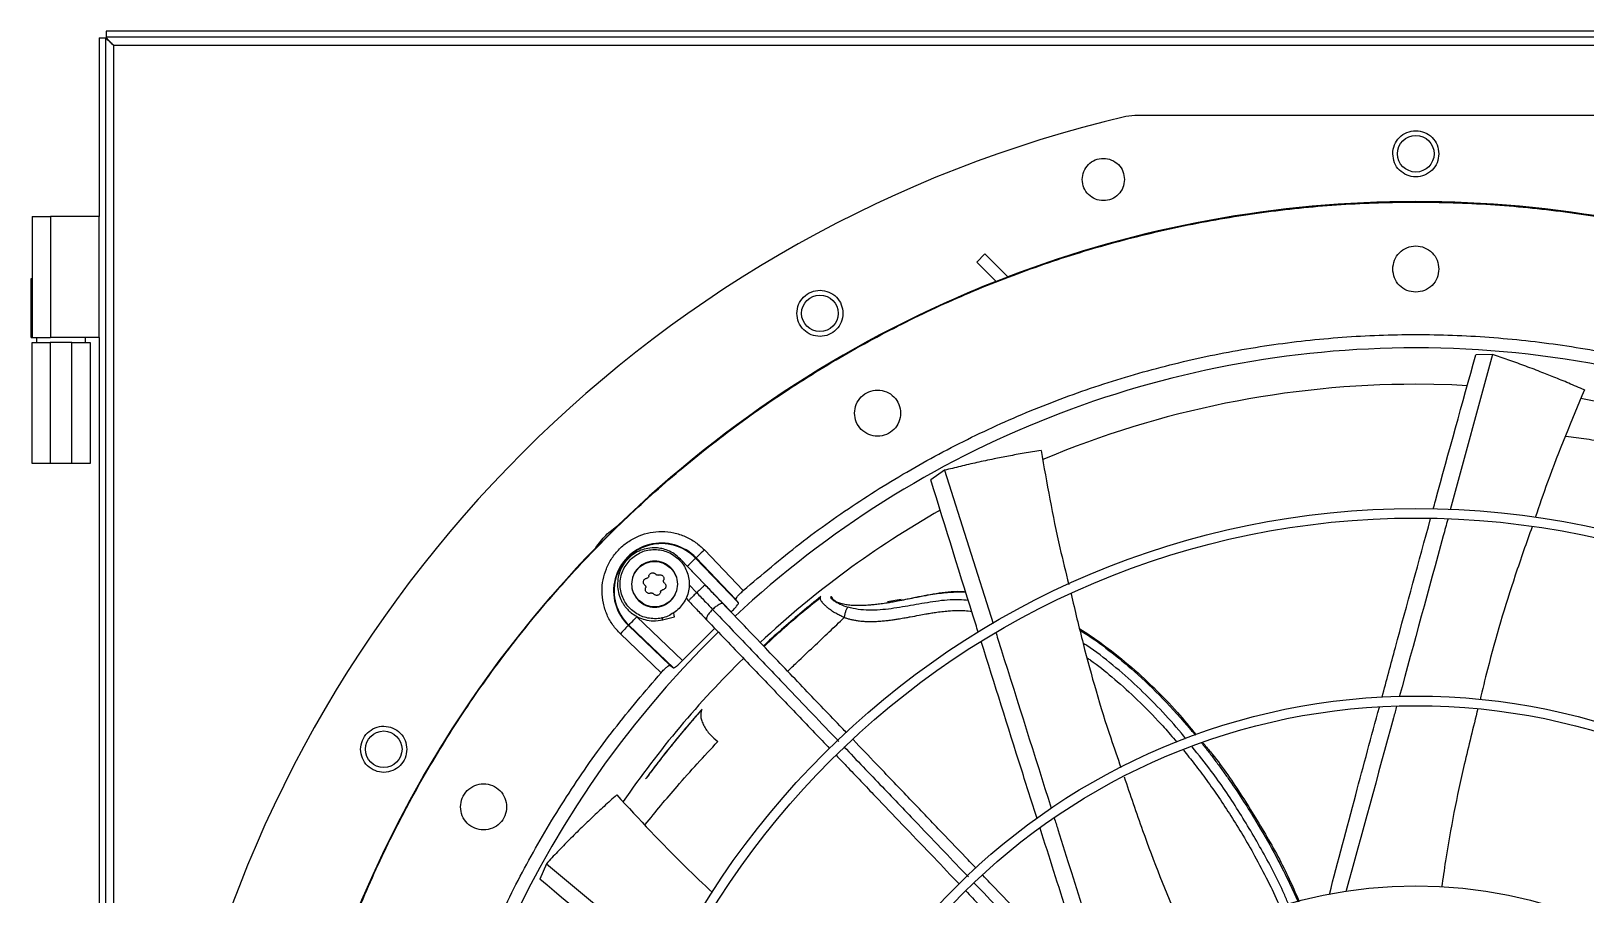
# Model space of a CAD drawing. Header units: inches. Extents: x 1229 to 1453, y -1023 to -720.
# Drawn here: x 1392.78 to 1408.7, y -740.65 to -731.8 of the extents above; entities that cross this region are included whole.
import ezdxf

# ---------------------------------------------------------------- set-up
doc = ezdxf.new("R2010")
doc.units = ezdxf.units.IN
doc.header["$MEASUREMENT"] = 0

msp = doc.modelspace()

# ---------------------------------------------------------------- linework, layer by layer
at = {"color": 18, "linetype": 'Continuous', "lineweight": 25, "true_color": 0x000000}
for p, q in [((1393.5486, -731.7987), (1393.5486, -731.8617)), ((1420.5544, -731.7987), (1393.5486, -731.7987)), ((1393.4785, -731.8687), (1393.4785, -733.6997)), ((1393.4785, -731.8687), (1393.5415, -731.8687)), ((1393.5415, -731.8687), (1393.5415, -759.2706)), ((1420.5544, -731.8617), (1393.5486, -731.8617)), ((1393.6245, -731.9447), (1393.6245, -759.1947)), ((1393.6245, -731.9447), (1420.4785, -731.9447)), ((1404.0842, -732.6624), (1403.9938, -732.6729)), ((1409.8394, -732.6624), (1404.0842, -732.6624)), ((1392.791, -733.6997), (1392.791, -734.3343)), ((1392.791, -733.6997), (1392.9785, -733.6997)), ((1392.9785, -733.6997), (1392.9785, -734.9397)), ((1393.4785, -733.6997), (1392.9785, -733.6997)), ((1393.4785, -734.9397), (1393.4785, -733.6997)), ((1402.5485, -734.0827), (1402.4666, -734.1678)), ((1402.4666, -734.1678), (1402.664, -734.3652)), ((1402.7843, -734.3185), (1402.5485, -734.0827)), ((1392.781, -734.9397), (1392.781, -734.3343)), ((1392.781, -734.3343), (1392.791, -734.3343)), ((1392.791, -734.3343), (1392.791, -734.9397)), ((1392.781, -734.9397), (1392.791, -734.9397)), ((1392.7905, -736.2297), (1392.7905, -734.9897)), ((1392.7905, -734.9897), (1392.978, -734.9897)), ((1392.791, -734.9397), (1392.9785, -734.9397)), ((1392.8375, -734.9397), (1392.8375, -734.9897)), ((1392.978, -734.9897), (1392.978, -736.2297)), ((1393.197, -734.9897), (1392.978, -734.9897)), ((1393.4785, -734.9397), (1392.9785, -734.9397)), ((1393.197, -736.2297), (1393.197, -734.9897)), ((1393.197, -734.9897), (1393.3845, -734.9897)), ((1393.3375, -734.9897), (1393.3375, -734.9397)), ((1393.3845, -734.9897), (1393.3845, -736.2297)), ((1393.4785, -734.9397), (1393.4785, -754.6997)), ((1407.7482, -735.1136), (1407.3153, -736.7039)), ((1407.7482, -735.1136), (1407.576, -735.1179)), ((1392.978, -736.2297), (1392.7905, -736.2297)), ((1393.197, -736.2297), (1392.978, -736.2297)), ((1393.3845, -736.2297), (1393.197, -736.2297)), ((1402.1369, -736.2995), (1401.9944, -736.3962)), ((1402.1369, -736.2995), (1402.6322, -737.8699)), ((1399.6827, -737.4727), (1399.4296, -737.2079)), ((1399.5867, -737.2007), (1399.5908, -737.1969)), ((1400.0249, -737.6591), (1399.5867, -737.2007)), ((1399.5908, -737.1969), (1399.998, -737.6229)), ((1399.6761, -737.1153), (1400.0745, -737.532)), ((1399.9494, -737.751), (1399.5014, -737.2823)), ((1399.5211, -737.4746), (1399.5973, -737.5543)), ((1399.488, -737.6109), (1399.5119, -737.6359)), ((1400.0249, -737.6591), (1399.998, -737.6229)), ((1400.9696, -737.6015), (1400.9707, -737.6039)), ((1400.9784, -737.5953), (1400.9698, -737.5973)), ((1400.9784, -737.5953), (1400.9801, -737.5988)), ((1400.9826, -737.6008), (1400.9784, -737.5953)), ((1400.9868, -737.6097), (1400.9857, -737.6062)), ((1401.6918, -737.6243), (1401.5519, -737.6491)), ((1398.9833, -737.8004), (1399.452, -738.2484)), ((1399.2486, -737.8314), (1399.3708, -737.8016)), ((1399.233, -738.3736), (1398.8162, -737.9752)), ((1398.8978, -737.8898), (1398.9017, -737.8858)), ((1399.3239, -738.2971), (1398.8978, -737.8898)), ((1399.3601, -738.324), (1398.9017, -737.8858)), ((1399.452, -738.2484), (1399.7819, -737.9185)), ((1399.3239, -738.2971), (1399.3601, -738.324)), ((1398.0581, -740.3306), (1397.9904, -740.4889)), ((1398.0581, -740.3306), (1399.3219, -741.3824))]:
    msp.add_line(p, q, dxfattribs=at)
at = {"color": 18, "linetype": 'Continuous', "lineweight": 25, "true_color": 0x000000, "flags": 128}
for points in [[(1407.4881, -735.4324), (1407.332, -735.4252), (1406.9618, -735.4183)], [(1399.5014, -737.2823), (1399.5178, -737.2666), (1399.5337, -737.2514), (1399.5483, -737.2374), (1399.5612, -737.2251), (1399.5718, -737.2149), (1399.5798, -737.2073), (1399.5848, -737.2025), (1399.5867, -737.2007)], [(1399.6761, -737.1153), (1399.6596, -737.131), (1399.6438, -737.1462), (1399.6292, -737.1602), (1399.6163, -737.1725), (1399.6057, -737.1826), (1399.5977, -737.1902), (1399.5926, -737.195), (1399.5908, -737.1969)], [(1398.9017, -737.8858), (1398.9035, -737.8839), (1398.9083, -737.8788), (1398.9159, -737.8709), (1398.9261, -737.8602), (1398.9384, -737.8474), (1398.9524, -737.8327), (1398.9675, -737.8169), (1398.9833, -737.8004)], [(1398.8978, -737.8898), (1398.896, -737.8917), (1398.8912, -737.8967), (1398.8836, -737.9047), (1398.8734, -737.9153), (1398.8611, -737.9282), (1398.8471, -737.9428), (1398.832, -737.9587), (1398.8162, -737.9752)]]:
    msp.add_lwpolyline(points, dxfattribs=at)
at = {"color": 18, "linetype": 'Continuous', "lineweight": 25, "true_color": 0x000000}
for centre, radius in [((1406.9618, -733.0561), 0.1875), ((1406.9618, -745.2608), 11.7126), ((1400.8594, -734.6912), 0.1875), ((1406.9618, -745.2608), 8.5704), ((1406.9618, -745.2608), 8.472), ((1406.9618, -745.2608), 6.6478), ((1406.9618, -745.2608), 6.5493), ((1396.3922, -739.1584), 0.1875), ((1406.9618, -745.2608), 4.7037)]:
    msp.add_circle(centre, radius, dxfattribs=at)
for centre, radius, start, end in [((1406.9618, -745.2608), 12.9331, 103.26667, 166.73333), ((1406.9618, -745.2608), 11.7147, 69.09994, 110.90006), ((1406.9618, -745.2608), 11.7147, 111.53134, 134.20264), ((1406.9618, -745.2608), 10.2157, 90, 133.03686), ((1406.9618, -745.2608), 10.2157, 44.36303, 90), ((1406.9618, -745.2608), 9.8425, 90, 112.84339), ((1406.9618, -745.2608), 9.8425, 54.20961, 80.11304), ((1406.9618, -745.2608), 9.8425, 119.66087, 133.01249), ((1399.2365, -737.5355), 0.4901, 43.70945, 226.29055), ((1399.2365, -737.5355), 0.4845, 43.70945, 226.29055), ((1406.9618, -745.2608), 11.7147, 135.79736, 158.46866), ((1406.9618, -745.2608), 10.2157, 134.36248, 223.03765), ((1406.9618, -745.2608), 9.8425, 134.38828, 145.56385)]:
    msp.add_arc(centre, radius, start, end, dxfattribs=at)
for points, knots in [([(1393.5415, -731.8687), (1393.5422, -731.8694), (1393.5436, -731.8706), (1393.5542, -731.8781), (1393.5712, -731.8925), (1393.5949, -731.9159), (1393.6144, -731.9349), (1393.6245, -731.9447)], [0, 0, 0, 0, 0.1567995, 0.3135461, 0.473121, 0.7271244, 1, 1, 1, 1]), ([(1393.6245, -731.9447), (1393.6129, -731.9325), (1393.5939, -731.9126), (1393.5724, -731.8915), (1393.5619, -731.8786), (1393.5559, -731.8699), (1393.5513, -731.8631), (1393.5495, -731.8622), (1393.5486, -731.8617)], [0, 0, 0, 0, 0.3258909, 0.5325934, 0.6334628, 0.7438532, 0.8655836, 1, 1, 1, 1]), ([(1406.7255, -733.0561), (1406.7291, -733.0253), (1406.7361, -732.9635), (1406.7906, -732.8849), (1406.8688, -732.8322), (1406.9618, -732.8137), (1407.0547, -732.8322), (1407.1329, -732.8849), (1407.1874, -732.9635), (1407.1945, -733.0253), (1407.198, -733.0561)], [0, 0, 0, 0, 0.1245349, 0.2497054, 0.3748574, 0.4999969, 0.6251426, 0.7502946, 0.8754651, 1, 1, 1, 1]), ([(1407.198, -733.0561), (1407.1944, -733.0873), (1407.1872, -733.1495), (1407.1321, -733.228), (1407.0541, -733.2801), (1406.9618, -733.2984), (1406.8694, -733.2801), (1406.7914, -733.228), (1406.7364, -733.1495), (1406.7292, -733.0873), (1406.7255, -733.0561)], [0, 0, 0, 0, 0.1262511, 0.2513295, 0.3756274, 0.5000031, 0.6243726, 0.7486705, 0.8737489, 1, 1, 1, 1]), ([(1403.5457, -733.3198), (1403.5489, -733.2914), (1403.5555, -733.2346), (1403.6057, -733.1625), (1403.6775, -733.1144), (1403.7629, -733.0976), (1403.8481, -733.1149), (1403.9196, -733.1634), (1403.9692, -733.2355), (1403.9755, -733.2918), (1403.9787, -733.3198)], [0, 0, 0, 0, 0.1252412, 0.2504823, 0.3757092, 0.5009322, 0.6261603, 0.7514072, 0.8764868, 1, 1, 1, 1]), ([(1403.9787, -733.3198), (1403.9754, -733.3483), (1403.9689, -733.405), (1403.9189, -733.4769), (1403.8477, -733.5249), (1403.763, -733.5419), (1403.6781, -733.5255), (1403.6063, -733.4778), (1403.5556, -733.4056), (1403.549, -733.3484), (1403.5457, -733.3198)], [0, 0, 0, 0, 0.1255135, 0.2499867, 0.3743935, 0.4988922, 0.6232597, 0.7479394, 0.8738314, 1, 1, 1, 1]), ([(1395.2522, -745.2608), (1395.2571, -745.0053), (1395.2667, -744.4944), (1395.3447, -743.7313), (1395.4689, -742.9748), (1395.6432, -742.228), (1395.8657, -741.4942), (1396.1359, -740.7766), (1396.4523, -740.0781), (1396.8138, -739.4019), (1397.2187, -738.7507), (1397.6653, -738.1274), (1398.1518, -737.5347), (1398.676, -736.975), (1399.2356, -736.4508), (1399.8284, -735.9644), (1400.4517, -735.5177), (1401.1028, -735.1128), (1401.7791, -734.7513), (1402.4775, -734.4349), (1403.1952, -734.1648), (1403.929, -733.9422), (1404.6757, -733.7681), (1405.4323, -733.6432), (1406.1954, -733.568), (1406.9618, -733.5429), (1407.7282, -733.568), (1408.4913, -733.6432), (1409.2478, -733.7681), (1409.9946, -733.9422), (1410.7284, -734.1648), (1411.446, -734.4349), (1412.1445, -734.7513), (1412.8207, -735.1128), (1413.4719, -735.5177), (1414.0952, -735.9644), (1414.6879, -736.4508), (1415.2476, -736.975), (1415.7717, -737.5347), (1416.2582, -738.1274), (1416.7048, -738.7507), (1417.1098, -739.4019), (1417.4712, -740.0781), (1417.7877, -740.7766), (1418.0578, -741.4942), (1418.2803, -742.228), (1418.4547, -742.9748), (1418.5788, -743.7313), (1418.6568, -744.4944), (1418.6665, -745.0053), (1418.6713, -745.2608)], [0, 0, 0, 0, 0.0208333, 0.0416667, 0.0625, 0.0833333, 0.1041667, 0.125, 0.1458333, 0.1666667, 0.1875, 0.2083334, 0.2291667, 0.25, 0.2708334, 0.2916666, 0.3125, 0.3333333, 0.3541667, 0.375, 0.3958333, 0.4166666, 0.4375001, 0.4583333, 0.4791667, 0.5, 0.5208333, 0.5416667, 0.5625, 0.5833334, 0.6041667, 0.625, 0.6458334, 0.6666667, 0.6875, 0.7083334, 0.7291667, 0.75, 0.7708333, 0.7916667, 0.8125, 0.8333333, 0.8541667, 0.875, 0.8958333, 0.9166667, 0.9375, 0.9583333, 0.9791667, 1, 1, 1, 1]), ([(1406.7255, -734.2372), (1406.7291, -734.2063), (1406.7362, -734.1444), (1406.7908, -734.0658), (1406.8689, -734.0133), (1406.9618, -733.9948), (1407.0546, -734.0133), (1407.1327, -734.0658), (1407.1873, -734.1444), (1407.1944, -734.2063), (1407.198, -734.2372)], [0, 0, 0, 0, 0.1249991, 0.2500007, 0.3749975, 0.4999969, 0.6250025, 0.7499993, 0.8750009, 1, 1, 1, 1]), ([(1407.198, -734.2372), (1407.1944, -734.2681), (1407.1873, -734.3299), (1407.1327, -734.4086), (1407.0546, -734.4611), (1406.9618, -734.4795), (1406.8689, -734.4611), (1406.7908, -734.4086), (1406.7362, -734.3299), (1406.7291, -734.2681), (1406.7255, -734.2372)], [0, 0, 0, 0, 0.1249991, 0.2500007, 0.3749975, 0.5000031, 0.6250025, 0.7499993, 0.8750009, 1, 1, 1, 1]), ([(1400.6232, -734.6912), (1400.6268, -734.6602), (1400.6339, -734.5981), (1400.689, -734.5193), (1400.7676, -734.4668), (1400.8609, -734.4488), (1400.954, -734.4679), (1401.0317, -734.5212), (1401.0853, -734.5997), (1401.0922, -734.6608), (1401.0956, -734.6912)], [0, 0, 0, 0, 0.12549, 0.2509626, 0.3764296, 0.5019059, 0.6273907, 0.7528825, 0.8772355, 1, 1, 1, 1]), ([(1401.0956, -734.6912), (1401.0921, -734.722), (1401.0851, -734.7836), (1401.0309, -734.862), (1400.9534, -734.9146), (1400.8611, -734.9335), (1400.7684, -734.9158), (1400.6896, -734.8638), (1400.6341, -734.7849), (1400.6268, -734.7224), (1400.6232, -734.6912)], [0, 0, 0, 0, 0.1245781, 0.2488759, 0.3733742, 0.4977534, 0.6221004, 0.7475169, 0.8737596, 1, 1, 1, 1]), ([(1400.0745, -737.532), (1400.2656, -737.3689), (1400.6476, -737.0425), (1401.2639, -736.6075), (1401.9078, -736.2154), (1402.5792, -735.872), (1403.2735, -735.5781), (1403.9875, -735.3355), (1404.7171, -735.1455), (1405.4587, -735.009), (1406.2082, -734.9269), (1406.9618, -734.8994), (1407.7153, -734.9269), (1408.4648, -735.009), (1409.2064, -735.1455), (1409.9361, -735.3355), (1410.65, -735.5781), (1411.3444, -735.872), (1412.0157, -736.2154), (1412.6596, -736.6075), (1413.2759, -737.0425), (1413.658, -737.3689), (1413.849, -737.532)], [0, 0, 0, 0, 0.04999991, 0.09999992, 0.14999988, 0.19999993, 0.25, 0.30000004, 0.35000001, 0.40000012, 0.45000007, 0.49999985, 0.54999995, 0.5999999, 0.65000001, 0.69999997, 0.75000002, 0.80000009, 0.85, 0.89999996, 0.94999997, 1, 1, 1, 1]), ([(1407.1408, -736.6945), (1407.1483, -736.6673), (1407.2922, -736.14), (1407.4379, -735.6154), (1407.576, -735.1179)], [0, 0, 0, 0, 0.0516093, 1, 1, 1, 1]), ([(1408.6883, -735.4763), (1408.6348, -735.453), (1408.5315, -735.4078), (1408.3806, -735.3457), (1408.2275, -735.2851), (1408.0703, -735.2259), (1407.9076, -735.1674), (1407.8006, -735.1313), (1407.7482, -735.1136)], [0, 0, 0, 0, 0.1737125, 0.335418, 0.4850755, 0.6632663, 0.8349168, 1, 1, 1, 1]), ([(1401.2137, -735.7141), (1401.2173, -735.6831), (1401.2244, -735.6213), (1401.279, -735.5427), (1401.3571, -735.4901), (1401.45, -735.4717), (1401.5428, -735.4901), (1401.6209, -735.5427), (1401.6755, -735.6213), (1401.6826, -735.6831), (1401.6862, -735.7141)], [0, 0, 0, 0, 0.1249991, 0.2499977, 0.3749989, 0.4999982, 0.6249976, 0.7499987, 0.8750009, 1, 1, 1, 1]), ([(1408.6883, -735.4763), (1408.5573, -735.7889), (1408.3766, -736.2202), (1408.2264, -736.6628), (1408.185, -736.7848)], [0, 0, 0, 0, 0.7245334, 1, 1, 1, 1]), ([(1401.6862, -735.7141), (1401.6826, -735.745), (1401.6755, -735.8068), (1401.6209, -735.8854), (1401.5428, -735.938), (1401.45, -735.9564), (1401.3571, -735.938), (1401.279, -735.8854), (1401.2244, -735.8068), (1401.2173, -735.745), (1401.2137, -735.7141)], [0, 0, 0, 0, 0.1249998, 0.2500013, 0.3750024, 0.5000018, 0.6250011, 0.7500022, 0.8750002, 1, 1, 1, 1]), ([(1408.4996, -735.9488), (1408.5695, -735.9586), (1408.7124, -735.9787), (1408.9258, -736.009), (1409.0693, -736.0279), (1409.14, -736.0372)], [0, 0, 0, 0, 0.326792, 0.6684213, 1, 1, 1, 1]), ([(1403.1239, -736.0963), (1403.0663, -736.1056), (1402.955, -736.1235), (1402.7944, -736.1528), (1402.6328, -736.1846), (1402.4686, -736.2198), (1402.3001, -736.2586), (1402.1906, -736.2861), (1402.1369, -736.2995)], [0, 0, 0, 0, 0.1737121, 0.3354186, 0.4850768, 0.6632669, 0.834917, 1, 1, 1, 1]), ([(1403.1239, -736.0963), (1403.1827, -736.4301), (1403.2639, -736.8908), (1403.3769, -737.3444), (1403.408, -737.4695)], [0, 0, 0, 0, 0.7243415, 1, 1, 1, 1]), ([(1402.4804, -737.9565), (1402.472, -737.93), (1402.3082, -737.4091), (1402.1472, -736.8894), (1401.9944, -736.3962)], [0, 0, 0, 0, 0.0508104, 1, 1, 1, 1]), ([(1398.5637, -737.0933), (1398.5963, -737.049), (1398.6614, -736.9604), (1398.75, -736.8953), (1398.7943, -736.8628)], [0, 0, 0, 0, 0.5000028, 1, 1, 1, 1]), ([(1406.6159, -738.6238), (1406.6615, -738.4542), (1406.8258, -737.8431), (1406.9928, -737.2346), (1407.1134, -736.795)], [0, 0, 0, 0, 0.2775205, 1, 1, 1, 1]), ([(1407.2886, -736.802), (1407.2733, -736.8584), (1407.1087, -737.4631), (1406.9429, -738.0698), (1406.7926, -738.6199)], [0, 0, 0, 0, 0.0932151, 1, 1, 1, 1]), ([(1408.1526, -736.8782), (1408.0944, -737.0432), (1407.9245, -737.5246), (1407.748, -738.1173), (1407.6449, -738.5479), (1407.6199, -738.6524)], [0, 0, 0, 0, 0.2831934, 0.8261353, 1, 1, 1, 1]), ([(1398.8162, -737.9752), (1398.7893, -737.9463), (1398.7345, -737.8877), (1398.6755, -737.7803), (1398.6374, -737.6628), (1398.6243, -737.5406), (1398.6353, -737.4205), (1398.6692, -737.3056), (1398.7255, -737.1982), (1398.8035, -737.1025), (1398.8991, -737.0245), (1399.0065, -736.9683), (1399.1215, -736.9344), (1399.2415, -736.9233), (1399.3638, -736.9364), (1399.4813, -736.9745), (1399.5886, -737.0335), (1399.6473, -737.0883), (1399.6761, -737.1153)], [0, 0, 0, 0, 0.0609947, 0.1240598, 0.1879932, 0.2514896, 0.3132964, 0.3737125, 0.4362122, 0.4999988, 0.5637862, 0.626287, 0.6867033, 0.7485096, 0.8120063, 0.8759386, 0.9390043, 1, 1, 1, 1]), ([(1399.4311, -737.2095), (1399.4106, -737.1906), (1399.3717, -737.1548), (1399.3048, -737.1205), (1399.2423, -737.1011), (1399.1737, -737.0918), (1399.1006, -737.0958), (1399.0232, -737.1172), (1398.9537, -737.1531), (1398.8924, -737.2033), (1398.8427, -737.2658), (1398.8073, -737.3372), (1398.7877, -737.4146), (1398.7848, -737.4938), (1398.7982, -737.5697), (1398.821, -737.6274), (1398.8447, -737.669), (1398.8672, -737.7009), (1398.8978, -737.7355), (1398.9405, -737.7723), (1398.9975, -737.807), (1399.0697, -737.8335), (1399.1566, -737.8466), (1399.2173, -737.8366), (1399.2493, -737.8313)], [0, 0, 0, 0, 0.0533831, 0.1009344, 0.1426439, 0.1785059, 0.2332135, 0.2817711, 0.3315184, 0.3821159, 0.4327466, 0.4833787, 0.5340106, 0.5846419, 0.6342275, 0.6807576, 0.7028805, 0.7260425, 0.7554166, 0.7913145, 0.8337298, 0.8826566, 0.938083, 1, 1, 1, 1]), ([(1399.4174, -737.7165), (1399.3809, -737.7455), (1399.3078, -737.8035), (1399.1664, -737.829), (1399.0279, -737.8019), (1398.9098, -737.723), (1398.8309, -737.6049), (1398.8038, -737.4664), (1398.8293, -737.325), (1398.8873, -737.2519), (1398.9163, -737.2154)], [0, 0, 0, 0, 0.1250027, 0.2499997, 0.375001, 0.5000001, 0.6250003, 0.7500001, 0.8749998, 1, 1, 1, 1]), ([(1398.9163, -737.2154), (1398.9529, -737.1863), (1399.026, -737.1283), (1399.1674, -737.1028), (1399.3059, -737.1299), (1399.424, -737.2088), (1399.5029, -737.3269), (1399.53, -737.4655), (1399.5045, -737.6068), (1399.4465, -737.6799), (1399.4174, -737.7165)], [0, 0, 0, 0, 0.1249999, 0.2500017, 0.3749993, 0.5000028, 0.6250011, 0.7500014, 0.8750017, 1, 1, 1, 1]), ([(1399.3339, -737.2989), (1399.3095, -737.2795), (1399.2608, -737.2408), (1399.1666, -737.2239), (1399.0742, -737.2419), (1398.9955, -737.2945), (1398.9429, -737.3732), (1398.9248, -737.4656), (1398.9418, -737.5598), (1398.9805, -737.6086), (1398.9999, -737.633)], [0, 0, 0, 0, 0.1250006, 0.2499996, 0.3749985, 0.4999991, 0.6250002, 0.7499996, 0.8749982, 1, 1, 1, 1]), ([(1399.4311, -737.2095), (1399.4306, -737.21), (1399.4299, -737.2106), (1399.4219, -737.2183), (1399.4204, -737.2198)], [0, 0, 0, 0, 0.81299953, 1, 1, 1, 1]), ([(1399.0023, -737.6305), (1398.9832, -737.6065), (1398.9451, -737.5585), (1398.9284, -737.4656), (1398.9462, -737.3746), (1398.998, -737.297), (1399.0756, -737.2452), (1399.1666, -737.2274), (1399.2594, -737.2441), (1399.3075, -737.2823), (1399.3315, -737.3013)], [0, 0, 0, 0, 0.1250013, 0.2500004, 0.3749996, 0.5000009, 0.6250024, 0.7500004, 0.8749985, 1, 1, 1, 1]), ([(1398.9999, -737.633), (1399.0242, -737.6523), (1399.073, -737.691), (1399.1672, -737.708), (1399.2596, -737.6899), (1399.3383, -737.6373), (1399.3909, -737.5586), (1399.4089, -737.4662), (1399.392, -737.372), (1399.3533, -737.3233), (1399.3339, -737.2989)], [0, 0, 0, 0, 0.1250015, 0.2500013, 0.3750011, 0.5000027, 0.6250018, 0.7500013, 0.8750016, 1, 1, 1, 1]), ([(1399.3315, -737.3013), (1399.3506, -737.3253), (1399.3887, -737.3734), (1399.4054, -737.4662), (1399.3876, -737.5572), (1399.3358, -737.6348), (1399.2582, -737.6867), (1399.1672, -737.7045), (1399.0743, -737.6877), (1399.0263, -737.6496), (1399.0023, -737.6305)], [0, 0, 0, 0, 0.1249984, 0.2499994, 0.3750005, 0.4999989, 0.6250006, 0.7499994, 0.8749982, 1, 1, 1, 1]), ([(1399.1068, -737.3855), (1399.1062, -737.3881), (1399.1051, -737.393), (1399.1003, -737.3994), (1399.094, -737.4041), (1399.089, -737.4052), (1399.0865, -737.4058)], [0, 0, 0, 0, 0.2560281, 0.4999487, 0.7438871, 1, 1, 1, 1]), ([(1399.1068, -737.3855), (1399.1077, -737.3813), (1399.1095, -737.3735), (1399.1164, -737.3635), (1399.1253, -737.356), (1399.1362, -737.3513), (1399.1479, -737.3499), (1399.1594, -737.352), (1399.1704, -737.3572), (1399.1758, -737.3631), (1399.1787, -737.3662)], [0, 0, 0, 0, 0.1362469, 0.2546153, 0.3795906, 0.5000319, 0.6204035, 0.7454565, 0.863771, 1, 1, 1, 1]), ([(1399.2065, -737.3737), (1399.204, -737.3744), (1399.1991, -737.3759), (1399.1912, -737.375), (1399.184, -737.3719), (1399.1805, -737.3681), (1399.1787, -737.3662)], [0, 0, 0, 0, 0.2559954, 0.4999227, 0.7439205, 1, 1, 1, 1]), ([(1399.2065, -737.3737), (1399.2106, -737.3724), (1399.2182, -737.37), (1399.2303, -737.371), (1399.2414, -737.3748), (1399.2474, -737.3799), (1399.2504, -737.3824)], [0, 0, 0, 0, 0.2724809, 0.5090867, 0.7591268, 1, 1, 1, 1]), ([(1399.2504, -737.3824), (1399.2529, -737.3854), (1399.258, -737.3914), (1399.2619, -737.4026), (1399.2628, -737.4148), (1399.2604, -737.4224), (1399.2591, -737.4263)], [0, 0, 0, 0, 0.2407916, 0.4908722, 0.7367046, 1, 1, 1, 1]), ([(1399.0672, -737.4778), (1399.064, -737.4749), (1399.0582, -737.4694), (1399.0529, -737.4585), (1399.0509, -737.447), (1399.0523, -737.4352), (1399.0569, -737.4243), (1399.0645, -737.4154), (1399.0745, -737.4085), (1399.0823, -737.4068), (1399.0865, -737.4058)], [0, 0, 0, 0, 0.13623757, 0.25456346, 0.37957184, 0.49997541, 0.62037304, 0.74539729, 0.86373723, 1, 1, 1, 1]), ([(1399.0672, -737.4778), (1399.0691, -737.4795), (1399.0729, -737.483), (1399.076, -737.4903), (1399.0769, -737.4981), (1399.0754, -737.503), (1399.0746, -737.5055)], [0, 0, 0, 0, 0.2560094, 0.5000574, 0.745935, 1, 1, 1, 1]), ([(1399.0834, -737.5494), (1399.0809, -737.5465), (1399.0758, -737.5405), (1399.0719, -737.5293), (1399.071, -737.5172), (1399.0734, -737.5096), (1399.0746, -737.5055)], [0, 0, 0, 0, 0.2407678, 0.4908057, 0.7274845, 1, 1, 1, 1]), ([(1399.227, -737.5463), (1399.226, -737.5505), (1399.2243, -737.5583), (1399.2174, -737.5683), (1399.2085, -737.5759), (1399.1976, -737.5805), (1399.1858, -737.5819), (1399.1743, -737.5799), (1399.1634, -737.5746), (1399.158, -737.5688), (1399.1551, -737.5656)], [0, 0, 0, 0, 0.1362633, 0.2546071, 0.3796223, 0.5000185, 0.6204411, 0.7454475, 0.8637643, 1, 1, 1, 1]), ([(1399.227, -737.5463), (1399.2276, -737.5438), (1399.2287, -737.5388), (1399.2334, -737.5325), (1399.2398, -737.5278), (1399.2448, -737.5266), (1399.2473, -737.526)], [0, 0, 0, 0, 0.256007, 0.5000525, 0.7440013, 1, 1, 1, 1]), ([(1399.2666, -737.4541), (1399.2697, -737.4569), (1399.2756, -737.4624), (1399.2808, -737.4733), (1399.2829, -737.4849), (1399.2815, -737.4966), (1399.2769, -737.5074), (1399.2695, -737.5163), (1399.2595, -737.5232), (1399.2515, -737.5251), (1399.2473, -737.526)], [0, 0, 0, 0, 0.1334912, 0.2559833, 0.3784611, 0.4992475, 0.6215184, 0.7395061, 0.8618418, 1, 1, 1, 1]), ([(1399.2666, -737.4541), (1399.2647, -737.4523), (1399.2609, -737.4488), (1399.2578, -737.4416), (1399.2569, -737.4337), (1399.2584, -737.4288), (1399.2591, -737.4263)], [0, 0, 0, 0, 0.25608419, 0.50011989, 0.74400881, 1, 1, 1, 1]), ([(1399.6827, -737.4727), (1399.6813, -737.474), (1399.6786, -737.4766), (1399.6581, -737.4962), (1399.6299, -737.5232), (1399.6082, -737.5439), (1399.5973, -737.5543)], [0, 0, 0, 0, 0.2570497, 0.5141005, 0.757041, 1, 1, 1, 1]), ([(1399.8702, -737.669), (1399.8395, -737.6368), (1399.7781, -737.5726), (1399.7145, -737.506), (1399.6827, -737.4727)], [0, 0, 0, 0, 0.5000064, 1, 1, 1, 1]), ([(1399.998, -737.6229), (1399.998, -737.62), (1399.998, -737.6142), (1400.0148, -737.5916), (1400.0411, -737.5629), (1400.0635, -737.5422), (1400.0745, -737.532)], [0, 0, 0, 0, 0.2528, 0.5035963, 0.7557688, 1, 1, 1, 1]), ([(1401.5493, -737.6563), (1401.5558, -737.6553), (1401.5634, -737.6541), (1401.5784, -737.6516), (1401.6067, -737.6468), (1401.692, -737.6314), (1401.8095, -737.6075), (1401.9373, -737.5823), (1402.0368, -737.5654), (1402.1235, -737.554), (1402.2061, -737.5475), (1402.2819, -737.5443), (1402.3305, -737.5463), (1402.3527, -737.5473)], [0, 0, 0, 0, 0.0241776, 0.0280487, 0.0555128, 0.1291539, 0.3462007, 0.4996841, 0.6139299, 0.7219901, 0.8237744, 0.9191673, 1, 1, 1, 1]), ([(1401.697, -737.6283), (1401.7337, -737.621), (1401.8521, -737.5975), (1402.0479, -737.5577), (1402.2309, -737.5348), (1402.3334, -737.5423), (1402.3516, -737.5436)], [0, 0, 0, 0, 0.168802, 0.5442795, 0.9192729, 1, 1, 1, 1]), ([(1399.1273, -737.5582), (1399.1232, -737.5595), (1399.1156, -737.5618), (1399.1035, -737.5609), (1399.0923, -737.557), (1399.0863, -737.5519), (1399.0834, -737.5494)], [0, 0, 0, 0, 0.2724774, 0.5091791, 0.7592108, 1, 1, 1, 1]), ([(1399.1273, -737.5582), (1399.1298, -737.5574), (1399.1347, -737.5559), (1399.1425, -737.5568), (1399.1498, -737.5599), (1399.1533, -737.5637), (1399.1551, -737.5656)], [0, 0, 0, 0, 0.2558611, 0.4997984, 0.7438138, 1, 1, 1, 1]), ([(1399.5973, -737.5543), (1399.5864, -737.5647), (1399.5647, -737.5855), (1399.5365, -737.6125), (1399.516, -737.632), (1399.5133, -737.6346), (1399.5119, -737.6359)], [0, 0, 0, 0, 0.242959, 0.4858995, 0.7429503, 1, 1, 1, 1]), ([(1399.5119, -737.6359), (1399.5437, -737.6692), (1399.6073, -737.7358), (1399.6687, -737.8), (1399.6994, -737.8322)], [0, 0, 0, 0, 0.4999993, 1, 1, 1, 1]), ([(1399.5973, -737.5543), (1399.6283, -737.5867), (1399.6836, -737.6446), (1399.7369, -737.7004), (1399.7604, -737.725)], [0, 0, 0, 0, 0.5599007, 1, 1, 1, 1]), ([(1399.8702, -737.669), (1399.8656, -737.6668), (1399.8562, -737.6625), (1399.8277, -737.6736), (1399.794, -737.6949), (1399.7716, -737.7149), (1399.7604, -737.725)], [0, 0, 0, 0, 0.2570584, 0.5141067, 0.7570491, 1, 1, 1, 1]), ([(1401.1313, -738.9887), (1401.1164, -738.973), (1400.9742, -738.8242), (1400.6971, -738.5343), (1400.2912, -738.1095), (1400.0136, -737.819), (1399.8702, -737.669)], [0, 0, 0, 0, 0.03525774, 0.33511664, 0.65658979, 1, 1, 1, 1]), ([(1399.9494, -737.751), (1399.9602, -737.7406), (1399.9823, -737.7194), (1400.0083, -737.6904), (1400.0249, -737.6678), (1400.0249, -737.662), (1400.0249, -737.6591)], [0, 0, 0, 0, 0.2447901, 0.4967499, 0.747377, 1, 1, 1, 1]), ([(1400.8686, -737.5938), (1400.8046, -737.6455), (1400.6769, -737.7483), (1400.4861, -737.9132), (1400.3545, -738.0303), (1400.2863, -738.0953), (1400.2818, -738.0996)], [0, 0, 0, 0, 0.318639, 0.6348368, 0.9754512, 1, 1, 1, 1]), ([(1400.8661, -737.6051), (1400.7964, -737.6615), (1400.599, -737.8212), (1400.4084, -737.9891), (1400.2916, -738.1024), (1400.2879, -738.1061)], [0, 0, 0, 0, 0.3460011, 0.9791354, 1, 1, 1, 1]), ([(1401.1085, -737.807), (1401.0968, -737.8022), (1401.0707, -737.7914), (1401.0301, -737.7705), (1400.9916, -737.7471), (1400.9581, -737.7233), (1400.9301, -737.7008), (1400.9026, -737.6753), (1400.8796, -737.6487), (1400.8594, -737.6156), (1400.865, -737.6024), (1400.8686, -737.5938)], [0, 0, 0, 0, 0.0721181, 0.1612124, 0.2685639, 0.3507313, 0.4345639, 0.5268108, 0.6512456, 0.7717877, 1, 1, 1, 1]), ([(1400.9698, -737.5973), (1400.9682, -737.6003), (1400.9648, -737.6066), (1401.0022, -737.6357), (1401.0612, -737.6714), (1401.119, -737.6922), (1401.1478, -737.7026)], [0, 0, 0, 0, 0.2444642, 0.49433304, 0.74791804, 1, 1, 1, 1]), ([(1400.9801, -737.5988), (1400.9813, -737.6016), (1400.984, -737.6082), (1400.9911, -737.6177), (1401.0005, -737.6271), (1401.0128, -737.6365), (1401.0284, -737.6455), (1401.0494, -737.6547), (1401.0802, -737.6648), (1401.1234, -737.6741), (1401.175, -737.6804), (1401.2311, -737.6835), (1401.2958, -737.6832), (1401.3523, -737.6799), (1401.3933, -737.6763), (1401.417, -737.674), (1401.4429, -737.6711), (1401.4712, -737.6676), (1401.5018, -737.6635), (1401.5281, -737.6597), (1401.5441, -737.6571), (1401.5493, -737.6563)], [0, 0, 0, 0, 0.0333148, 0.0772445, 0.1178682, 0.1551974, 0.2071835, 0.2512427, 0.3074467, 0.3993314, 0.4805216, 0.5509175, 0.6483239, 0.7559515, 0.7851921, 0.8176118, 0.8531912, 0.8919332, 0.9338188, 0.9788415, 1, 1, 1, 1]), ([(1400.9841, -737.6099), (1400.9842, -737.6093), (1400.9844, -737.6074), (1400.984, -737.6042), (1400.983, -737.6019), (1400.9826, -737.6008)], [0, 0, 0, 0, 0.2014902, 0.6048291, 1, 1, 1, 1]), ([(1401.1478, -737.7026), (1401.1458, -737.7043), (1401.1417, -737.7076), (1401.1353, -737.7165), (1401.1287, -737.7285), (1401.1224, -737.7432), (1401.117, -737.7596), (1401.1128, -737.7764), (1401.1098, -737.7925), (1401.1089, -737.8023), (1401.1085, -737.807)], [0, 0, 0, 0, 0.1149698, 0.2381288, 0.367414, 0.5000013, 0.6325818, 0.7618658, 0.885028, 1, 1, 1, 1]), ([(1402.3795, -737.6333), (1402.3478, -737.6304), (1402.2347, -737.6201), (1402.0466, -737.6403), (1401.8186, -737.68), (1401.5923, -737.7207), (1401.4001, -737.7373), (1401.2499, -737.7278), (1401.1815, -737.711), (1401.1478, -737.7026)], [0, 0, 0, 0, 0.0756621, 0.2691544, 0.4582739, 0.643608, 0.8246968, 0.9134399, 1, 1, 1, 1]), ([(1403.4316, -737.5668), (1403.4717, -737.7366), (1403.589, -738.2328), (1403.7608, -738.8262), (1403.9068, -739.244), (1403.9421, -739.3451)], [0, 0, 0, 0, 0.2826603, 0.8262865, 1, 1, 1, 1]), ([(1399.2493, -737.8313), (1399.249, -737.8299), (1399.2484, -737.8277), (1399.2445, -737.8117), (1399.2429, -737.8051)], [0, 0, 0, 0, 0.5884561, 1, 1, 1, 1]), ([(1399.3704, -737.8002), (1399.3705, -737.8006), (1399.3709, -737.8022), (1399.3682, -737.7912), (1399.3642, -737.7747), (1399.3605, -737.7595), (1399.3594, -737.7552)], [0, 0, 0, 0, 0.1242204, 0.4894388, 0.8549694, 1, 1, 1, 1]), ([(1399.7604, -737.725), (1399.7498, -737.7357), (1399.7288, -737.7572), (1399.706, -737.7899), (1399.6936, -737.8179), (1399.6975, -737.8274), (1399.6994, -737.8322)], [0, 0, 0, 0, 0.2429525, 0.4859068, 0.7429533, 1, 1, 1, 1]), ([(1399.6994, -737.8322), (1399.8295, -737.9683), (1400.0816, -738.2321), (1400.4507, -738.6183), (1400.7402, -738.9213), (1400.9073, -739.0961), (1400.9582, -739.1494)], [0, 0, 0, 0, 0.3121182, 0.6050759, 0.8796402, 1, 1, 1, 1]), ([(1399.7604, -737.725), (1399.8858, -737.8562), (1400.1323, -738.1142), (1400.4733, -738.471), (1400.7789, -738.7908), (1400.9629, -738.9833), (1401.0534, -739.078)], [0, 0, 0, 0, 0.29296235, 0.57603534, 0.79157799, 1, 1, 1, 1]), ([(1400.5293, -738.3587), (1400.5606, -738.3286), (1400.6482, -738.2443), (1400.7904, -738.1106), (1400.9527, -737.9572), (1401.057, -737.8566), (1401.1085, -737.807)], [0, 0, 0, 0, 0.1622514, 0.4551004, 0.731116, 1, 1, 1, 1]), ([(1401.1085, -737.807), (1401.1193, -737.8107), (1401.1414, -737.8182), (1401.1763, -737.8275), (1401.2132, -737.8355), (1401.2475, -737.841), (1401.2833, -737.8452), (1401.3228, -737.8482), (1401.369, -737.8496), (1401.4165, -737.8489), (1401.4501, -737.8472), (1401.4852, -737.8447), (1401.521, -737.8416), (1401.5711, -737.8357), (1401.6107, -737.8302), (1401.6416, -737.8255), (1401.6637, -737.822), (1401.6896, -737.8178), (1401.7173, -737.8131), (1401.7438, -737.8085), (1401.7654, -737.8046), (1401.809, -737.7967), (1401.8683, -737.7856), (1401.9372, -737.7729), (1401.9926, -737.7633), (1402.0469, -737.7546), (1402.1077, -737.7462), (1402.2079, -737.7367), (1402.3101, -737.7321), (1402.3907, -737.7407), (1402.4137, -737.7432)], [0, 0, 0, 0, 0.0257846, 0.052727, 0.0807859, 0.1099243, 0.1299241, 0.1607997, 0.1977057, 0.2322056, 0.2661663, 0.2723933, 0.3107223, 0.3462038, 0.3856384, 0.4010292, 0.4169264, 0.4363038, 0.4605657, 0.4810442, 0.4977595, 0.5107252, 0.5826033, 0.6367304, 0.673365, 0.7133704, 0.7650714, 0.8168617, 0.9476405, 1, 1, 1, 1]), ([(1402.6629, -737.9672), (1402.6805, -738.0233), (1402.8688, -738.6202), (1403.0571, -739.2195), (1403.2278, -739.7624)], [0, 0, 0, 0, 0.0939898, 1, 1, 1, 1]), ([(1403.518, -737.9233), (1403.5187, -737.9237), (1403.596, -737.9671), (1403.765, -738.0872), (1404.0207, -738.2852), (1404.2797, -738.5249), (1404.5139, -738.7647), (1404.6505, -738.9332), (1404.7134, -739.0108)], [0, 0, 0, 0, 0.001397, 0.1640789, 0.3809703, 0.5978713, 0.8147802, 1, 1, 1, 1]), ([(1403.5222, -737.9406), (1403.534, -737.9473), (1403.6383, -738.007), (1403.8263, -738.1473), (1404.1002, -738.3717), (1404.3802, -738.6428), (1404.5787, -738.8645), (1404.6861, -738.9921), (1404.702, -739.0118), (1404.7041, -739.0144)], [0, 0, 0, 0, 0.0254272, 0.2249118, 0.4362257, 0.6869371, 0.9525105, 0.993722, 1, 1, 1, 1]), ([(1403.0838, -739.869), (1403.03, -739.7002), (1402.8368, -739.0945), (1402.6474, -738.4896), (1402.5108, -738.0533)], [0, 0, 0, 0, 0.2787069, 1, 1, 1, 1]), ([(1404.607, -739.0514), (1404.5921, -739.0323), (1404.5098, -738.9267), (1404.3433, -738.7473), (1404.1111, -738.5114), (1403.8601, -738.294), (1403.6744, -738.1451), (1403.5668, -738.0792), (1403.5538, -738.0712)], [0, 0, 0, 0, 0.0506404, 0.2794588, 0.5086265, 0.7382418, 0.9684646, 1, 1, 1, 1]), ([(1399.233, -738.3736), (1399.2432, -738.3625), (1399.2639, -738.3401), (1399.2926, -738.3138), (1399.3151, -738.2971), (1399.321, -738.2971), (1399.3239, -738.2971)], [0, 0, 0, 0, 0.2442298, 0.4963999, 0.7472022, 1, 1, 1, 1]), ([(1399.3601, -738.324), (1399.363, -738.324), (1399.3688, -738.3239), (1399.3914, -738.3073), (1399.4204, -738.2813), (1399.4415, -738.2593), (1399.452, -738.2484)], [0, 0, 0, 0, 0.25262207, 0.50325005, 0.75521591, 1, 1, 1, 1]), ([(1403.5982, -738.2236), (1403.609, -738.2309), (1403.6967, -738.2898), (1403.8594, -738.4223), (1404.0923, -738.6285), (1404.288, -738.8288), (1404.43, -738.9854), (1404.4921, -739.0595), (1404.5148, -739.0866)], [0, 0, 0, 0, 0.0307691, 0.2503333, 0.4965023, 0.7693045, 0.9157163, 1, 1, 1, 1]), ([(1396.6096, -745.2608), (1396.6148, -745.0096), (1396.6254, -744.5073), (1396.7107, -743.7577), (1396.8463, -743.0162), (1397.0365, -742.2865), (1397.2791, -741.5725), (1397.573, -740.8782), (1397.9164, -740.2068), (1398.3085, -739.563), (1398.7435, -738.9467), (1399.0698, -738.5646), (1399.233, -738.3736)], [0, 0, 0, 0, 0.1, 0.2, 0.3, 0.4000001, 0.5, 0.6000001, 0.7000001, 0.8000001, 0.9000001, 1, 1, 1, 1]), ([(1399.6483, -738.7535), (1399.6312, -738.7731), (1399.5957, -738.8135), (1399.5418, -738.8761), (1399.4854, -738.9426), (1399.4266, -739.0131), (1399.3655, -739.0875), (1399.3022, -739.166), (1399.2262, -739.2621), (1399.1496, -739.3609), (1399.0961, -739.433), (1399.0745, -739.4621)], [0, 0, 0, 0, 0.0843553, 0.1739996, 0.2689341, 0.3691584, 0.4746774, 0.585497, 0.7016207, 0.8798071, 1, 1, 1, 1]), ([(1399.6535, -738.7463), (1399.6086, -738.7976), (1399.5105, -738.9097), (1399.3575, -739.0943), (1399.21, -739.2787), (1399.1173, -739.404), (1399.0789, -739.4559)], [0, 0, 0, 0, 0.2217615, 0.4837859, 0.786055, 1, 1, 1, 1]), ([(1399.6483, -738.7535), (1399.6427, -738.7756), (1399.634, -738.8095), (1399.6485, -738.868), (1399.6686, -738.915), (1399.6978, -738.962), (1399.7434, -739.0197), (1399.7861, -739.0553), (1399.8137, -739.0784)], [0, 0, 0, 0, 0.2482584, 0.3796763, 0.5121291, 0.6428065, 0.7691237, 1, 1, 1, 1]), ([(1406.0768, -740.6461), (1406.1663, -740.3054), (1406.3347, -739.664), (1406.5076, -739.025), (1406.5886, -738.7254)], [0, 0, 0, 0, 0.53111915, 1, 1, 1, 1]), ([(1406.7664, -738.7158), (1406.7554, -738.7559), (1406.5826, -739.3893), (1406.4086, -740.0241), (1406.2457, -740.6187)], [0, 0, 0, 0, 0.0633544, 1, 1, 1, 1]), ([(1407.5975, -738.7439), (1407.5499, -738.9342), (1407.4207, -739.4495), (1407.2993, -740.0601), (1407.2393, -740.4817), (1407.2265, -740.5714)], [0, 0, 0, 0, 0.3152931, 0.8542084, 1, 1, 1, 1]), ([(1396.1559, -739.1584), (1396.1595, -739.1273), (1396.1667, -739.0651), (1396.222, -738.9862), (1396.3008, -738.9338), (1396.3944, -738.916), (1396.4873, -738.9355), (1396.5645, -738.9886), (1396.618, -739.0668), (1396.6249, -739.1278), (1396.6284, -739.1584)], [0, 0, 0, 0, 0.1257098, 0.2514188, 0.3771325, 0.5028587, 0.6285781, 0.7530788, 0.876311, 1, 1, 1, 1]), ([(1399.0688, -739.93), (1399.1772, -739.7982), (1399.4178, -739.5058), (1399.6733, -739.2299), (1399.8137, -739.0784)], [0, 0, 0, 0, 0.4505898, 1, 1, 1, 1]), ([(1401.1059, -739.133), (1401.2368, -739.27), (1401.4888, -739.5337), (1401.8308, -739.8916), (1402.1247, -740.1991), (1402.297, -740.3794), (1402.3801, -740.4664)], [0, 0, 0, 0, 0.3097791, 0.5964849, 0.8053335, 1, 1, 1, 1]), ([(1402.4592, -740.3782), (1402.4229, -740.3402), (1402.2934, -740.2047), (1402.0608, -739.9613), (1401.7567, -739.6431), (1401.4659, -739.3387), (1401.2789, -739.143), (1401.1991, -739.0596)], [0, 0, 0, 0, 0.0857871, 0.3064106, 0.5519186, 0.8089317, 1, 1, 1, 1]), ([(1405.6595, -740.7477), (1405.6446, -740.7121), (1405.5669, -740.5268), (1405.3959, -740.2048), (1405.1475, -739.7838), (1404.9064, -739.4246), (1404.7371, -739.2146), (1404.6707, -739.1324)], [0, 0, 0, 0, 0.0613602, 0.3188585, 0.576414, 0.8341219, 1, 1, 1, 1]), ([(1404.7692, -739.0947), (1404.7715, -739.0976), (1404.7995, -739.132), (1404.8508, -739.1984), (1404.9225, -739.2932), (1404.9908, -739.3869), (1405.0839, -739.5187), (1405.1966, -739.6871), (1405.3503, -739.933), (1405.5059, -740.2063), (1405.6485, -740.4825), (1405.7248, -740.6517), (1405.7561, -740.7211)], [0, 0, 0, 0, 0.0058294, 0.0692931, 0.1312955, 0.1918391, 0.2509225, 0.3844116, 0.5097976, 0.7066833, 0.8795602, 1, 1, 1, 1]), ([(1404.78, -739.0906), (1404.8065, -739.1218), (1404.9462, -739.2872), (1405.1677, -739.6098), (1405.4423, -740.0547), (1405.6426, -740.4253), (1405.7386, -740.6515), (1405.7669, -740.7182)], [0, 0, 0, 0, 0.0639013, 0.3377894, 0.6116892, 0.8856038, 1, 1, 1, 1]), ([(1396.6284, -739.1584), (1396.6249, -739.1892), (1396.6178, -739.2508), (1396.5637, -739.3291), (1396.4864, -739.3817), (1396.3941, -739.4008), (1396.301, -739.3831), (1396.2221, -739.3309), (1396.1668, -739.2519), (1396.1595, -739.1896), (1396.1559, -739.1584)], [0, 0, 0, 0, 0.124339, 0.2489156, 0.3730879, 0.4971357, 0.6223053, 0.748215, 0.8741145, 1, 1, 1, 1]), ([(1401.0275, -739.2219), (1401.0613, -739.2573), (1401.1946, -739.3968), (1401.4197, -739.6324), (1401.7084, -739.9344), (1401.9847, -740.2236), (1402.179, -740.4269), (1402.276, -740.5284), (1402.2855, -740.5383)], [0, 0, 0, 0, 0.08126667, 0.32015701, 0.53841745, 0.77032399, 0.97749424, 1, 1, 1, 1]), ([(1404.5817, -739.1665), (1404.6199, -739.214), (1404.7019, -739.3157), (1404.823, -739.4783), (1404.9476, -739.6556), (1405.0712, -739.8433), (1405.1931, -740.0415), (1405.3202, -740.2632), (1405.4433, -740.4991), (1405.5291, -740.6743), (1405.5675, -740.7637), (1405.5711, -740.7721)], [0, 0, 0, 0, 0.0962325, 0.206176, 0.3205034, 0.4392061, 0.5622716, 0.6896855, 0.8450337, 0.9854285, 1, 1, 1, 1]), ([(1403.9745, -739.4391), (1404.0368, -739.6235), (1404.2063, -740.1254), (1404.4335, -740.7027), (1404.6107, -741.0892), (1404.6482, -741.1709)], [0, 0, 0, 0, 0.314001, 0.8548076, 1, 1, 1, 1]), ([(1397.1788, -739.749), (1397.1824, -739.7181), (1397.1895, -739.6562), (1397.2441, -739.5776), (1397.3222, -739.5251), (1397.415, -739.5066), (1397.5079, -739.5251), (1397.586, -739.5776), (1397.6406, -739.6562), (1397.6477, -739.7181), (1397.6512, -739.749)], [0, 0, 0, 0, 0.1250012, 0.2499993, 0.3750005, 0.5, 0.6249995, 0.7500007, 0.8749988, 1, 1, 1, 1]), ([(1397.6512, -739.749), (1397.6477, -739.7799), (1397.6406, -739.8417), (1397.586, -739.9204), (1397.5079, -739.9729), (1397.415, -739.9914), (1397.3222, -739.9729), (1397.2441, -739.9204), (1397.1895, -739.8417), (1397.1824, -739.7799), (1397.1788, -739.749)], [0, 0, 0, 0, 0.1250012, 0.2499993, 0.3750005, 0.5, 0.6249995, 0.7500007, 0.8749988, 1, 1, 1, 1]), ([(1398.7785, -739.626), (1398.735, -739.665), (1398.651, -739.7402), (1398.5318, -739.8516), (1398.4131, -739.9658), (1398.294, -740.0841), (1398.1732, -740.2079), (1398.0959, -740.2902), (1398.0581, -740.3306)], [0, 0, 0, 0, 0.17371238, 0.33541745, 0.48507614, 0.66326629, 0.83491619, 1, 1, 1, 1]), ([(1398.7785, -739.626), (1399.0084, -739.875), (1399.3257, -740.2186), (1399.6659, -740.539), (1399.7596, -740.6273)], [0, 0, 0, 0, 0.72458399, 1, 1, 1, 1]), ([(1403.2587, -739.8609), (1403.2712, -739.9005), (1403.4681, -740.5263), (1403.6648, -741.1539), (1403.8491, -741.7418)], [0, 0, 0, 0, 0.0632432, 1, 1, 1, 1]), ([(1403.6452, -741.6192), (1403.5621, -741.3636), (1403.3832, -740.8133), (1403.2087, -740.2627), (1403.1153, -739.9679)], [0, 0, 0, 0, 0.4645465, 1, 1, 1, 1]), ([(1399.2449, -741.5406), (1399.2229, -741.5222), (1398.8027, -741.172), (1398.3856, -740.8212), (1397.9904, -740.4889)], [0, 0, 0, 0, 0.0524476, 1, 1, 1, 1]), ([(1402.4334, -740.5221), (1402.5255, -740.6185), (1402.7036, -740.8049), (1402.9628, -741.0761), (1403.2183, -741.3434), (1403.4694, -741.6062), (1403.6399, -741.7847), (1403.7218, -741.8704)], [0, 0, 0, 0, 0.2154, 0.4164216, 0.6043413, 0.810085, 1, 1, 1, 1]), ([(1403.8011, -741.7824), (1403.7528, -741.7319), (1403.637, -741.6106), (1403.445, -741.4098), (1403.2382, -741.1933), (1403.0297, -740.9752), (1402.8216, -740.7575), (1402.6522, -740.5801), (1402.552, -740.4753), (1402.5275, -740.4496)], [0, 0, 0, 0, 0.1132727, 0.2718204, 0.4509795, 0.5997684, 0.7628523, 0.941876, 1, 1, 1, 1]), ([(1402.3528, -740.6087), (1402.399, -740.6571), (1402.5159, -740.7794), (1402.7151, -740.9878), (1402.9406, -741.2238), (1403.1594, -741.4529), (1403.3524, -741.6548), (1403.507, -741.8165), (1403.5975, -741.9113), (1403.6316, -741.947)], [0, 0, 0, 0, 0.10905669, 0.27540157, 0.46846788, 0.63861793, 0.78847244, 0.92030471, 1, 1, 1, 1])]:
    msp.add_open_spline(points, degree=3, knots=knots, dxfattribs=at)

doc.saveas('drawing.dxf')
